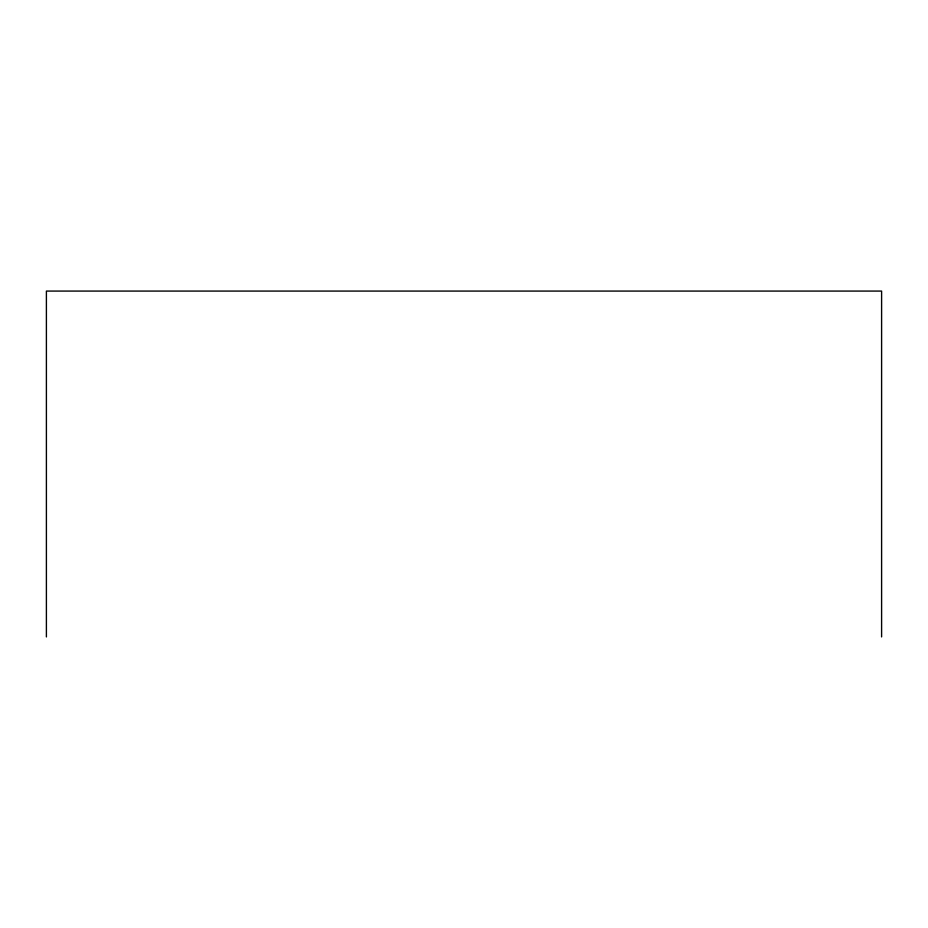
<?xml version="1.0" encoding="UTF-8"?>
<svg xmlns="http://www.w3.org/2000/svg" width="928" height="928" viewBox="0 0 928 928"><rect width="100%" height="100%" fill="white"/><g stroke="black" fill="none" stroke-linecap="round" stroke-linejoin="round"><path stroke-width="1.39" d="M881.6 636.921L881.6 291.079L46.4 291.079L46.4 636.921"/></g></svg>
